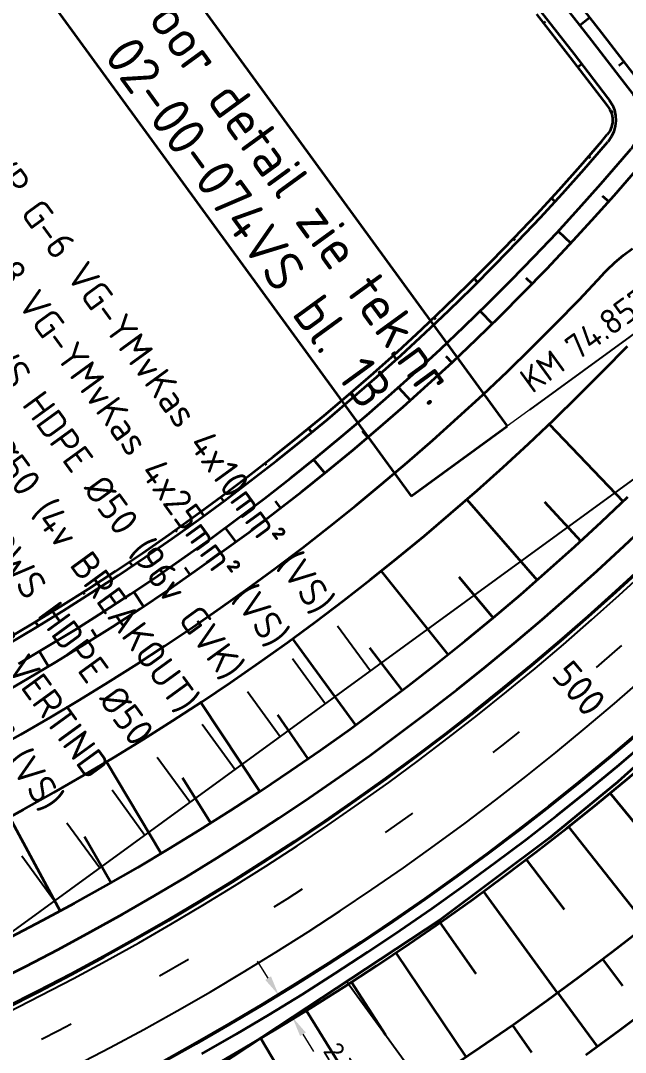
# Model space of a CAD drawing. Header units: metres. Extents: x 134219 to 139178, y 438661 to 444352.
# Drawn here: x 135524.2 to 135578.4, y 442747.4 to 442839.8 of the extents above; entities that cross this region are included whole.
import ezdxf
from ezdxf.enums import TextEntityAlignment as Align

# ---------------------------------------------------------------- set-up
doc = ezdxf.new("R2010")
doc.units = ezdxf.units.M
doc.linetypes.add('13strp', pattern=[4, 1, -3])
doc.linetypes.add('39strp', pattern=[12, 3, -9])
doc.layers.get('DEFPOINTS').update_dxf_attribs({"color": 193})
for name, color, linetype, lineweight in [('N-WE-AM-KILOMETRERING-S', 7, 'Continuous', 25), ('N-WE-KL-ET_LS_OV-T35', 3, 'Continuous', 35), ('N-WE-KL-ET_LS_OV_KABEL-G', 10, 'KL-LS-OV-N', 35), ('N-WE-KL-ET_LS_OV_KABEL-M', 7, 'Continuous', 18), ('N-WE-KL-ET_LS_OV_KABEL-T25', 7, 'Continuous', 25), ('Utd-geleiderail-nw', 8, 'glm a2ee v014$0$f2m40080', 35), ('Utd-ondergr-nw', 8, '13strp', 35), ('X-XX-AL-AANPIJLING-G', 7, 'Continuous', 18), ('X-XX-AL-AANPIJLING-S', 7, 'Continuous', 25)]:
    doc.layers.add(name, color=color, linetype=linetype, lineweight=lineweight)
doc.layers.add('N-WE-KL-MONITORING-T25', color=2, linetype='Continuous')
doc.layers.add('Utd-weg-nw', color=8, linetype='Continuous')
doc.styles.add('alm a2ee v011$0$Iso-rtw', font='NLCS-ISO.ttf')
doc.styles.add('ISO18', font='NLCS-ISO.ttf')
doc.styles.add('ISO25', font='NLCS-ISO.ttf')
doc.styles.add('NLCS-ISO', font='NLCS-ISO.ttf')
doc.styles.add('NLCS_18', font='NLCS-ISO.ttf', dxfattribs={"height": 1.8})
doc.linetypes.add('glm a2ee v014$0$f2m40080', pattern='A,2,-1,[160,RTW.shx,S=0.5,R=0,X=0,Y=0],-1', length=4)
doc.linetypes.add('KL-LS-OV-N', pattern='A,4,-1,[103,NLCS.SHX,S=0.75,R=0,X=0,Y=0],-1,4,-1.5,["0V",Standard,S=1,R=0,X=0,Y=-0.5],-3', length=14.5)
doc.dimstyles.new('NLCS_t18_pijl_Dimension_l3_h1', dxfattribs={"dimtxt": 1.8, "dimasz": 1.8, "dimexe": 2, "dimexo": 2, "dimgap": 0.7, "dimtad": 1, "dimdec": 1, "dimzin": 0, "dimdsep": 46, "dimtxsty": 'NLCS_18', "dimcen": 2.5, "dimdle": 2, "dimclrd": 256, "dimclre": 256, "dimclrt": 256, "dimadec": 1, "dimazin": 0, "dimtfac": 1, "dimtdec": 1, "dimtofl": 0, "dimtmove": 1, "dimatfit": 0, "dimfxl": 0, "dimtolj": 1, "dimtzin": 0, "dimlwd": 18, "dimlwe": 18, "dimarcsym": 0})
doc.dimstyles.new('UTD', dxfattribs={"dimtxt": 1.8, "dimasz": 1.8, "dimexe": 0, "dimexo": 0, "dimgap": 0.5, "dimtad": 1, "dimdec": 1, "dimzin": 1, "dimdsep": 46, "dimtxsty": 'ISO18', "dimcen": 2.5, "dimclrd": 256, "dimclre": 256, "dimclrt": 1, "dimadec": 0, "dimazin": 0, "dimtfac": 1, "dimtdec": 1, "dimtmove": 0, "dimatfit": 3, "dimfxl": 0, "dimlwd": -1, "dimlwe": -1, "dimarcsym": 0})

# ---------------------------------------------------------------- blocks, each defined once
blk = doc.blocks.new('*D182')
at = {"layer": 'DEFPOINTS', "color": 0, "transparency": 16777216}
for p in [(135547.358, 442752.477), (135547.358, 442752.477), (135548.581, 442750.505)]:
    blk.add_point(p, dxfattribs=at)
at = {"layer": 'N-WE-KL-ET_LS_OV_KABEL-M', "linetype": 'Continuous', "lineweight": 18, "transparency": 16777216}
for p, q in [((135546.409, 442754.007), (135545.461, 442755.537)), ((135549.529, 442748.975), (135550.478, 442747.446))]:
    blk.add_line(p, q, dxfattribs=at)
at = {"layer": 'N-WE-KL-ET_LS_OV_KABEL-M', "lineweight": 18, "transparency": 16777216}
for p, q in [((135547.358, 442752.477), (135549.058, 442753.531)), ((135548.581, 442750.505), (135550.281, 442751.559))]:
    blk.add_line(p, q, dxfattribs=at)
at = {"layer": 'N-WE-KL-ET_LS_OV_KABEL-M', "transparency": 16777216}
for points in [[(135546.664, 442754.165), (135546.154, 442753.849), (135547.358, 442752.477)], [(135549.784, 442749.134), (135549.274, 442748.817), (135548.581, 442750.505)]]:
    blk.add_solid(points, dxfattribs=at)
at = {"layer": 'N-WE-KL-ET_LS_OV_KABEL-M', "transparency": 16777216, "insert": (135552.797, 442746.742), "char_height": 1.8, "attachment_point": 5, "rotation": 301.80081, "style": 'NLCS_18'}
blk.add_mtext('\\A1;2.3', dxfattribs=at)
blk = doc.blocks.new('SAL-AM_KILOMETRERING-SO')
blk.add_lwpolyline([(-37, 0), (-28, 0), (-10, 0)])
at = {"style": 'ISO25'}
blk.add_text('KM', height=2.25, dxfattribs=at).set_placement((-36, 1))
blk.add_attdef('KM', (-31, 1), '', height=2.25, dxfattribs=at)

msp = doc.modelspace()

# ---------------------------------------------------------------- linework, layer by layer
at = {"layer": 'N-WE-KL-ET_LS_OV-T35'}
for p, q in [((135534.365, 442849.404), (135567.826, 442803.461)), ((135525.751, 442843.13), (135559.212, 442797.187)), ((135559.212, 442797.187), (135567.826, 442803.461))]:
    msp.add_line(p, q, dxfattribs=at)
at = {"layer": 'N-WE-KL-ET_LS_OV_KABEL-G', "flags": 128}
for points, elevation in [([(135615.56, 442789.17), (135600.055, 442793.253), (135600, 442792.832), (135599.983, 442792.822), (135598.819, 442790.489), (135577.46, 442771.35)], 1.24), ([(135577.568, 442771.447), (135571.547, 442766.51), (135561.829, 442759.233), (135541.936, 442746.128), (135531.734, 442740.384), (135516.788, 442733.873), (135496.017, 442725.598), (135489.455, 442721.912)], 6.115)]:
    msp.add_lwpolyline(points, dxfattribs=dict(at, elevation=elevation))
at = {"layer": 'Utd-geleiderail-nw', "linetype": 'Continuous', "flags": 128}
for points in [[(135521.748, 442753.584), (135524.683, 442755.063), (135527.598, 442756.582), (135530.491, 442758.141), (135533.362, 442759.741), (135536.211, 442761.38), (135539.037, 442763.059), (135541.839, 442764.776), (135544.617, 442766.533), (135547.371, 442768.328), (135550.099, 442770.16), (135552.802, 442772.031), (135555.478, 442773.939), (135558.127, 442775.884), (135560.75, 442777.866), (135563.344, 442779.883), (135565.91, 442781.937), (135568.448, 442784.026), (135570.956, 442786.15), (135573.434, 442788.309), (135575.883, 442790.502), (135578.3, 442792.729), (135580.686, 442794.989)], [(135540.457, 442747.211), (135543.546, 442748.988), (135546.477, 442750.729), (135549.45, 442752.552), (135552.397, 442754.415), (135555.318, 442756.319), (135558.212, 442758.263), (135561.079, 442760.248), (135563.918, 442762.272), (135566.729, 442764.335), (135569.511, 442766.437), (135572.263, 442768.578), (135574.986, 442770.757), (135577.678, 442772.973), (135580.338, 442775.226)]]:
    msp.add_lwpolyline(points, dxfattribs=at)
at = {"layer": 'Utd-ondergr-nw', "linetype": 'Continuous', "flags": 128}
for points in [[(135573.255, 442842.593), (135576.281, 442838.701), (135579.294, 442834.794), (135580.257, 442833.54), (135580.313, 442833.465), (135580.655, 442832.934), (135580.927, 442832.363), (135581.126, 442831.763), (135581.247, 442831.143), (135581.288, 442830.512), (135581.25, 442829.881), (135581.133, 442829.26), (135580.938, 442828.659), (135580.669, 442828.087), (135580.329, 442827.554), (135580.105, 442827.268)], [(135572.369, 442841.9), (135575.392, 442838.011), (135578.403, 442834.107), (135579.021, 442833.302), (135579.11, 442833.182), (135579.404, 442832.699), (135579.627, 442832.179), (135579.774, 442831.633), (135579.842, 442831.072), (135579.831, 442830.507), (135579.741, 442829.949), (135579.573, 442829.41), (135579.33, 442828.899), (135579.018, 442828.428), (135578.901, 442828.283)], [(135570.44, 442840.389), (135573.457, 442836.509), (135576.462, 442832.612), (135576.856, 442832.099), (135577.034, 442831.824), (135577.186, 442831.455), (135577.261, 442831.063), (135577.258, 442830.664), (135577.175, 442830.273), (135577.016, 442829.907), (135576.794, 442829.587)], [(135570.794, 442840.666), (135573.813, 442836.785), (135576.819, 442832.887), (135576.942, 442832.727), (135576.994, 442832.656), (135577.248, 442832.237), (135577.43, 442831.783), (135577.535, 442831.305), (135577.561, 442830.816), (135577.508, 442830.33), (135577.376, 442829.859), (135577.17, 442829.415), (135576.894, 442829.011), (135576.845, 442828.952)], [(135571.26, 442839.704), (135571.082, 442839.566)], [(135574.322, 442839.388), (135575.21, 442840.078)], [(135574.504, 442835.891), (135574.148, 442835.616)], [(135577.824, 442835.78), (135578.269, 442836.123)], [(135577.288, 442831.673), (135577.132, 442831.612)], [(135522.817, 442784.289), (135525.325, 442785.781), (135527.812, 442787.307), (135530.278, 442788.868), (135532.721, 442790.463), (135535.142, 442792.092), (135537.541, 442793.755), (135539.916, 442795.45), (135542.267, 442797.178), (135544.594, 442798.939), (135546.896, 442800.732), (135549.173, 442802.556), (135551.424, 442804.413), (135553.65, 442806.3), (135555.849, 442808.218), (135558.021, 442810.166), (135560.166, 442812.144), (135562.283, 442814.152), (135564.372, 442816.189), (135566.433, 442818.254), (135568.465, 442820.348), (135570.467, 442822.47), (135572.44, 442824.62), (135574.382, 442826.797), (135576.294, 442829.001), (135576.794, 442829.587)], [(135523.044, 442783.9), (135525.557, 442785.395), (135528.05, 442786.925), (135530.521, 442788.49), (135532.969, 442790.088), (135535.396, 442791.721), (135537.799, 442793.386), (135540.179, 442795.085), (135542.536, 442796.817), (135544.867, 442798.582), (135547.175, 442800.379), (135549.457, 442802.207), (135551.713, 442804.067), (135553.943, 442805.958), (135556.147, 442807.88), (135558.324, 442809.833), (135560.473, 442811.815), (135562.595, 442813.827), (135564.689, 442815.868), (135566.754, 442817.938), (135568.79, 442820.037), (135570.796, 442822.164), (135572.773, 442824.318), (135574.72, 442826.5), (135576.636, 442828.708), (135576.845, 442828.952)], [(135524.054, 442782.174), (135526.591, 442783.683), (135529.107, 442785.228), (135531.601, 442786.807), (135534.073, 442788.42), (135536.523, 442790.068), (135538.949, 442791.75), (135541.352, 442793.465), (135543.73, 442795.213), (135546.084, 442796.995), (135548.413, 442798.808), (135550.717, 442800.654), (135552.995, 442802.532), (135555.246, 442804.441), (135557.471, 442806.381), (135559.668, 442808.352), (135561.838, 442810.353), (135563.98, 442812.385), (135566.094, 442814.445), (135568.178, 442816.535), (135570.234, 442818.654), (135572.26, 442820.8), (135574.255, 442822.975), (135576.221, 442825.177), (135578.155, 442827.407), (135578.901, 442828.283)], [(135575.277, 442827.484), (135575.107, 442827.632)], [(135522.272, 442779.329), (135524.849, 442780.814), (135527.405, 442782.335), (135529.939, 442783.891), (135532.452, 442785.481), (135534.942, 442787.107), (135537.41, 442788.767), (135539.854, 442790.461), (135542.275, 442792.189), (135544.671, 442793.95), (135547.043, 442795.745), (135549.389, 442797.572), (135551.71, 442799.432), (135554.004, 442801.323), (135556.272, 442803.246), (135558.514, 442805.201), (135560.727, 442807.186), (135562.913, 442809.202), (135565.071, 442811.249), (135567.2, 442813.325), (135569.3, 442815.43), (135571.371, 442817.564), (135573.412, 442819.727), (135575.422, 442821.918), (135577.402, 442824.136), (135579.351, 442826.382)], [(135572.111, 442823.597), (135571.779, 442823.901)], [(135576.331, 442824.112), (135576.92, 442823.59)], [(135568.529, 442820.091), (135568.366, 442820.247)], [(135572.382, 442820.932), (135573.536, 442819.86)], [(135521.596, 442774.373), (135524.242, 442775.849), (135526.867, 442777.361), (135529.471, 442778.91), (135532.053, 442780.495), (135534.613, 442782.115), (135537.15, 442783.771), (135539.664, 442785.462), (135542.154, 442787.188), (135544.619, 442788.948), (135547.06, 442790.742), (135549.476, 442792.57), (135551.866, 442794.432), (135554.231, 442796.326), (135556.568, 442798.253), (135558.879, 442800.212), (135561.162, 442802.203), (135563.417, 442804.226), (135565.644, 442806.279), (135567.842, 442808.364), (135570.011, 442810.478), (135572.15, 442812.623), (135574.259, 442814.797), (135576.338, 442817), (135576.524, 442817.2), (135576.758, 442817.446), (135577.478, 442818.14), (135578.243, 442818.784), (135579.049, 442819.376)], [(135565.18, 442816.361), (135564.863, 442816.68)], [(135569.5, 442816.76), (135570.064, 442816.21)], [(135565.406, 442813.768), (135566.508, 442812.643)], [(135561.431, 442813.033), (135561.276, 442813.196)], [(135521.74, 442767.632), (135524.48, 442769.111), (135527.199, 442770.627), (135529.896, 442772.181), (135532.571, 442773.773), (135535.224, 442775.401), (135537.855, 442777.066), (135540.461, 442778.768), (135543.044, 442780.505), (135545.603, 442782.278), (135548.136, 442784.087), (135550.644, 442785.931), (135553.127, 442787.809), (135555.583, 442789.721), (135558.012, 442791.667), (135560.414, 442793.647), (135562.788, 442795.66), (135565.134, 442797.706), (135567.451, 442799.784), (135569.739, 442801.894), (135571.998, 442804.036), (135574.227, 442806.209), (135576.425, 442808.412), (135578.592, 442810.646)], [(135557.912, 442809.463), (135557.61, 442809.797)], [(135562.331, 442809.736), (135562.869, 442809.161)], [(135554.01, 442806.316), (135553.863, 442806.486)], [(135558.101, 442806.94), (135559.149, 442805.765)], [(135571.588, 442803.643), (135578.219, 442796.711)], [(135550.322, 442802.921), (135550.037, 442803.268)], [(135554.84, 442803.057), (135555.35, 442802.457)], [(135546.275, 442799.963), (135546.136, 442800.14)], [(135550.482, 442800.464), (135551.474, 442799.24)], [(135523.338, 442757.688), (135526.216, 442759.188), (135529.073, 442760.728), (135531.909, 442762.308), (135534.722, 442763.927), (135537.513, 442765.584), (135540.28, 442767.28), (135543.024, 442769.015), (135545.743, 442770.788), (135548.437, 442772.598), (135551.106, 442774.445), (135553.749, 442776.329), (135556.365, 442778.25), (135558.955, 442780.207), (135561.517, 442782.199), (135564.051, 442784.227), (135566.557, 442786.291), (135569.034, 442788.388), (135571.481, 442790.52), (135573.899, 442792.686), (135576.286, 442794.885), (135578.643, 442797.117)], [(135542.433, 442796.742), (135542.165, 442797.103)], [(135547.043, 442796.739), (135547.524, 442796.115)], [(135564.21, 442796.894), (135570.522, 442789.677)], [(135571.173, 442796.689), (135574.41, 442793.151)], [(135536.883, 442746.478), (135539.915, 442748.167), (135542.924, 442749.898), (135545.909, 442751.671), (135548.869, 442753.485), (135551.803, 442755.341), (135554.711, 442757.236), (135557.592, 442759.172), (135560.447, 442761.148), (135563.274, 442763.163), (135566.072, 442765.218), (135568.842, 442767.311), (135571.582, 442769.442), (135574.292, 442771.611), (135576.972, 442773.817), (135579.622, 442776.061), (135582.239, 442778.341), (135584.825, 442780.657), (135587.378, 442783.009), (135589.899, 442785.396), (135592.386, 442787.818), (135594.839, 442790.274), (135597.258, 442792.765), (135599.506, 442795.142)], [(135536.916, 442746.416), (135539.95, 442748.106), (135542.96, 442749.838), (135545.945, 442751.611), (135548.906, 442753.426), (135551.841, 442755.282), (135554.75, 442757.178), (135557.632, 442759.114), (135560.487, 442761.091), (135563.315, 442763.107), (135566.114, 442765.161), (135568.884, 442767.255), (135571.625, 442769.387), (135574.336, 442771.556), (135577.017, 442773.764), (135579.667, 442776.008), (135582.286, 442778.288), (135584.872, 442780.605), (135587.426, 442782.958), (135589.947, 442785.346), (135592.435, 442787.768), (135594.889, 442790.225), (135597.309, 442792.716), (135599.549, 442795.085)], [(135538.248, 442793.983), (135538.118, 442794.167)], [(135542.568, 442794.353), (135543.501, 442793.084)], [(135541.172, 442745.948), (135544.211, 442747.697), (135547.226, 442749.488), (135550.216, 442751.321), (135553.18, 442753.195), (135556.118, 442755.11), (135559.029, 442757.066), (135561.913, 442759.061), (135564.768, 442761.097), (135567.595, 442763.173), (135570.393, 442765.287), (135573.161, 442767.44), (135575.899, 442769.631), (135578.607, 442771.86), (135581.283, 442774.126), (135583.927, 442776.43), (135586.54, 442778.77), (135589.119, 442781.146), (135591.665, 442783.557), (135594.178, 442786.004), (135596.656, 442788.485), (135599.099, 442791), (135601.046, 442793.056)], [(135522.848, 442751.362), (135525.814, 442752.855), (135528.759, 442754.391), (135531.683, 442755.966), (135534.584, 442757.583), (135537.463, 442759.239), (135540.318, 442760.935), (135543.15, 442762.671), (135545.957, 442764.446), (135548.739, 442766.259), (135551.496, 442768.111), (135554.227, 442770.002), (135556.931, 442771.93), (135559.609, 442773.895), (135562.258, 442775.897), (135564.88, 442777.936), (135567.473, 442780.012), (135570.037, 442782.123), (135572.572, 442784.269), (135575.076, 442786.45), (135577.55, 442788.666), (135579.993, 442790.916)], [(135522.879, 442751.299), (135525.846, 442752.793), (135528.792, 442754.329), (135531.716, 442755.905), (135534.619, 442757.522), (135537.498, 442759.178), (135540.355, 442760.875), (135543.187, 442762.611), (135545.995, 442764.387), (135548.778, 442766.201), (135551.536, 442768.054), (135554.267, 442769.944), (135556.973, 442771.873), (135559.651, 442773.839), (135562.301, 442775.842), (135564.924, 442777.881), (135567.517, 442779.957), (135570.082, 442782.069), (135572.617, 442784.216), (135575.122, 442786.398), (135577.597, 442788.615), (135580.041, 442790.865)], [(135534.255, 442790.953), (135534.003, 442791.326)], [(135538.957, 442790.793), (135539.408, 442790.148)], [(135556.538, 442790.48), (135562.518, 442782.994)], [(135563.484, 442789.967), (135566.557, 442786.291)], [(135534.375, 442788.621), (135535.247, 442787.31)], [(135529.945, 442788.392), (135529.824, 442788.581)], [(135525.814, 442785.553), (135525.581, 442785.938)], [(135530.6, 442785.235), (135531.021, 442784.569)], [(135548.588, 442784.415), (135554.225, 442776.675)], [(135525.922, 442783.28), (135526.731, 442781.93)], [(135555.502, 442783.596), (135558.407, 442779.788)], [(135562.322, 442745.736), (135565.363, 442747.777), (135568.376, 442749.861), (135571.36, 442751.986), (135574.314, 442754.152), (135577.238, 442756.359), (135580.131, 442758.606), (135582.992, 442760.894), (135585.821, 442763.221), (135588.618, 442765.587), (135591.381, 442767.991), (135594.111, 442770.434), (135596.807, 442772.915), (135599.468, 442775.432), (135602.094, 442777.987), (135604.684, 442780.578), (135607.238, 442783.204), (135607.837, 442783.831)], [(135540.376, 442778.711), (135545.658, 442770.732)], [(135547.244, 442777.586), (135549.975, 442773.655)], [(135531.917, 442773.379), (135536.835, 442765.177)], [(135538.727, 442771.952), (135541.278, 442767.905)], [(135580.632, 442766.231), (135577.062, 442770.581)], [(135523.229, 442768.429), (135527.774, 442760.021)], [(135580.308, 442758.746), (135573.335, 442767.577)], [(135529.967, 442766.702), (135532.333, 442762.549)], [(135572.953, 442760.165), (135569.552, 442764.645)], [(135572.343, 442752.7), (135565.714, 442761.785)], [(135565.049, 442754.394), (135561.822, 442758.998)], [(135564.156, 442746.959), (135557.878, 442756.285)], [(135578.2, 442753.32), (135576.386, 442755.709)], [(135556.932, 442748.927), (135553.883, 442753.648)], [(135575.913, 442747.877), (135572.376, 442752.723)], [(135555.756, 442741.534), (135549.839, 442751.086)], [(135574.877, 442747.124), (135577.898, 442749.34), (135580.888, 442751.597)], [(135570.032, 442747.357), (135568.31, 442749.814)], [(135548.614, 442743.772), (135545.747, 442748.602)]]:
    msp.add_lwpolyline(points, dxfattribs=at)
at = {"layer": 'Utd-weg-nw', "linetype": '39strp', "flags": 128}
msp.add_lwpolyline([(135124.712, 442570.796), (135128.334, 442574.194), (135131.991, 442577.553), (135135.683, 442580.873), (135139.41, 442584.155), (135143.172, 442587.397), (135146.967, 442590.599), (135150.796, 442593.761), (135154.658, 442596.882), (135158.552, 442599.963), (135162.479, 442603.003), (135166.438, 442606.001), (135168.741, 442607.716), (135170.428, 442608.957), (135174.448, 442611.871), (135178.5, 442614.743), (135182.581, 442617.572), (135183.914, 442618.482), (135186.692, 442620.358), (135190.832, 442623.1), (135195, 442625.798), (135199.197, 442628.453), (135199.499, 442628.642), (135203.421, 442631.063), (135207.673, 442633.629), (135207.8, 442633.704), (135211.951, 442636.149), (135216.203, 442638.595), (135216.436, 442638.727), (135220.587, 442641.056), (135224.943, 442643.442), (135229.324, 442645.786), (135233.728, 442648.089), (135238.154, 442650.351), (135242.6, 442652.575), (135247.067, 442654.76), (135251.552, 442656.909), (135256.056, 442659.024), (135260.576, 442661.104), (135265.112, 442663.152), (135269.663, 442665.169), (135274.228, 442667.157), (135274.419, 442667.239), (135278.902, 442669.156), (135283.397, 442671.045), (135287.999, 442672.947), (135292.613, 442674.819), (135297.239, 442676.663), (135301.876, 442678.478), (135306.525, 442680.264), (135311.184, 442682.02), (135315.855, 442683.748), (135320.536, 442685.446), (135325.227, 442687.115), (135329.929, 442688.755), (135334.642, 442690.365), (135339.364, 442691.946), (135344.096, 442693.497), (135348.837, 442695.019), (135353.588, 442696.511), (135358.348, 442697.973), (135359.667, 442698.372), (135363.779, 442699.601), (135367.897, 442700.81), (135372.685, 442702.188), (135377.481, 442703.542), (135382.285, 442704.873), (135387.097, 442706.183), (135391.914, 442707.474), (135396.738, 442708.748), (135401.566, 442710.007), (135406.4, 442711.252), (135411.238, 442712.486), (135416.079, 442713.71), (135420.924, 442714.926), (135425.772, 442716.137), (135430.622, 442717.343), (135435.473, 442718.548), (135436.817, 442718.881), (135445.18, 442720.978), (135450.036, 442722.209), (135454.891, 442723.459), (135459.744, 442724.733), (135464.594, 442726.037), (135469.437, 442727.379), (135474.272, 442728.765), (135479.097, 442730.2), (135483.91, 442731.691), (135488.706, 442733.244), (135493.485, 442734.866), (135496.659, 442735.987), (135499.822, 442737.143), (135502.973, 442738.336), (135506.112, 442739.567), (135509.237, 442740.837), (135512.346, 442742.149), (135513.632, 442742.706), (135517.619, 442744.481), (135521.573, 442746.327), (135524.609, 442747.804), (135527.624, 442749.322), (135530.619, 442750.883), (135533.591, 442752.485), (135536.54, 442754.128), (135539.467, 442755.812), (135542.37, 442757.536), (135545.248, 442759.301), (135548.102, 442761.105), (135550.93, 442762.949), (135553.733, 442764.832), (135556.509, 442766.753), (135559.258, 442768.713), (135561.98, 442770.711), (135564.674, 442772.747), (135567.339, 442774.82), (135569.975, 442776.929), (135572.582, 442779.075), (135575.158, 442781.257), (135577.704, 442783.475), (135580.219, 442785.728), (135582.703, 442788.015), (135585.154, 442790.337), (135587.573, 442792.692), (135589.959, 442795.081), (135592.312, 442797.503), (135594.63, 442799.957), (135595.361, 442800.745)], dxfattribs=at)
at = {"layer": 'Utd-weg-nw', "linetype": 'Continuous', "flags": 128}
for points in [[(135523.056, 442750.94), (135526.028, 442752.437), (135528.979, 442753.975), (135531.909, 442755.554), (135534.816, 442757.174), (135537.7, 442758.833), (135540.561, 442760.533), (135543.398, 442762.272), (135546.211, 442764.05), (135548.999, 442765.867), (135551.761, 442767.723), (135554.497, 442769.617), (135557.207, 442771.549), (135559.89, 442773.518), (135562.544, 442775.524), (135565.171, 442777.567), (135567.769, 442779.647), (135570.339, 442781.762), (135572.878, 442783.912), (135575.387, 442786.098), (135577.866, 442788.318), (135580.314, 442790.573)], [(135529.221, 442746.207), (135532.258, 442747.79), (135535.273, 442749.415), (135538.265, 442751.082), (135541.233, 442752.79), (135544.178, 442754.539), (135547.098, 442756.329), (135549.993, 442758.16), (135552.862, 442760.03), (135555.705, 442761.94), (135558.521, 442763.889), (135561.31, 442765.877), (135564.071, 442767.904), (135566.803, 442769.969), (135569.507, 442772.072), (135572.181, 442774.212), (135574.825, 442776.389), (135577.439, 442778.602), (135580.021, 442780.852)]]:
    msp.add_lwpolyline(points, dxfattribs=at)
at = {"layer": 'X-XX-AL-AANPIJLING-S'}
for p, q in [((135523.243, 442757.963), (135614.585, 442824.488)), ((135555.576, 442781.512), (135552.633, 442785.553)), ((135551.535, 442778.568), (135548.591, 442782.61)), ((135547.493, 442775.624), (135544.549, 442779.666)), ((135543.451, 442772.681), (135540.508, 442776.722)), ((135539.409, 442769.737), (135536.466, 442773.779)), ((135535.368, 442766.794), (135532.424, 442770.835)), ((135531.326, 442763.85), (135528.383, 442767.892)), ((135527.284, 442760.906), (135524.341, 442764.948))]:
    msp.add_line(p, q, dxfattribs=at)
msp.add_lwpolyline([(135557.38, 442722.777), (135569.505, 442731.607), (135553.42, 442753.693)], dxfattribs=at)

# ---------------------------------------------------------------- block references
at = {"layer": 'N-WE-AM-KILOMETRERING-S'}
ref = msp.add_blockref('SAL-AM_KILOMETRERING-SO', (135599.752, 442826.712), dxfattribs=dict(at, rotation=36.065996042389))
ref.add_attrib('KM', '74.857', (135574.105, 442809.271), dxfattribs={"layer": 'N-WE-KL-MONITORING-T25', "height": 2.25, "rotation": 36.066, "style": 'ISO25'})

# ---------------------------------------------------------------- texts
at = {"layer": 'N-WE-KL-ET_LS_OV-T35', "style": 'NLCS-ISO'}
for s, p in [('Voor detail zie tek.nr.', (135547.351, 442823.705)), ('02-00-074VS bl. 13', (135543.215, 442820.693))]:
    msp.add_text(s, height=3.5, rotation=306.066, dxfattribs=at).set_placement(p, align=Align.CENTER)
at = {"layer": 'N-WE-KL-ET_LS_OV_KABEL-T25', "style": 'NLCS-ISO'}
for s, p in [('RWS VP G-6 VG-YMvKas 4x10mm² (VS)', (135551.502, 442787.105)), ('RWS VP G-8 VG-YMvKas 4x25mm² (VS)', (135547.461, 442784.161)), ('RWS VP G-9 VG-YMvKas 4x16mm² (VS)', (135527.252, 442769.444)), ('RWS HDPE Ø50 (4v BREAKOUT)', (135539.377, 442778.274)), ('RWS HDPE Ø50 (96v GVK)', (135543.419, 442781.218)), ('Cu 25mm² VERTIND', (135531.294, 442772.387)), ('RWS HDPE Ø50', (135535.336, 442775.331))]:
    msp.add_text(s, height=2.5, rotation=306.066, dxfattribs=at).set_placement(p, align=Align.MIDDLE_RIGHT)
at = {"layer": 'Utd-ondergr-nw', "color": 7, "style": 'alm a2ee v011$0$Iso-rtw'}
msp.add_text('500', height=2.5, rotation=309.86291, dxfattribs=at).set_placement((135571.716, 442781.088))

# ---------------------------------------------------------------- dimensions: what is measured, and where the dimension line sits
at = {"layer": 'N-WE-KL-ET_LS_OV_KABEL-M'}
dim = msp.add_linear_dim(base=(135547.358, 442752.477), p1=(135548.581, 442750.505), p2=(135547.358, 442752.477), angle=121.80081, dimstyle='NLCS_t18_pijl_Dimension_l3_h1', dxfattribs=at)
dim.commit()
dim.dimension.update_dxf_attribs({"geometry": '*D182', "text_midpoint": (135551.437, 442745.899), "dimtype": 161})

# ---------------------------------------------------------------- leaders
at = {"layer": 'X-XX-AL-AANPIJLING-G'}
msp.add_leader([(135591.669, 442820.825), (135567.826, 442803.461)], dimstyle='UTD', override={"dimasz": 3.5, "dimfxl": 0}, dxfattribs=at)

doc.saveas('drawing.dxf')
